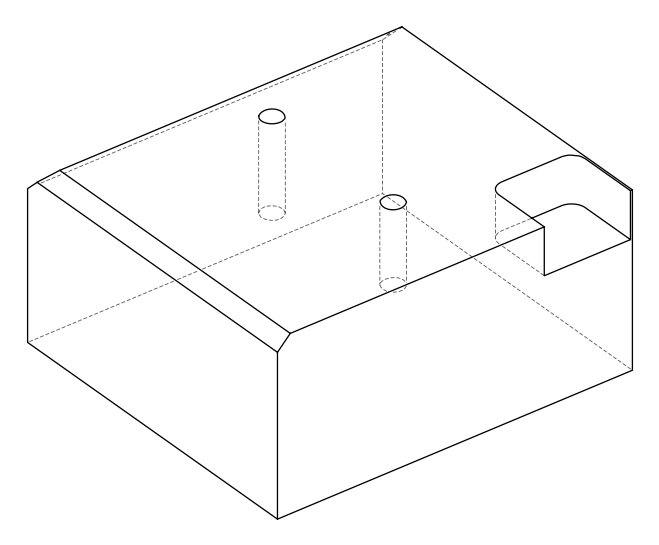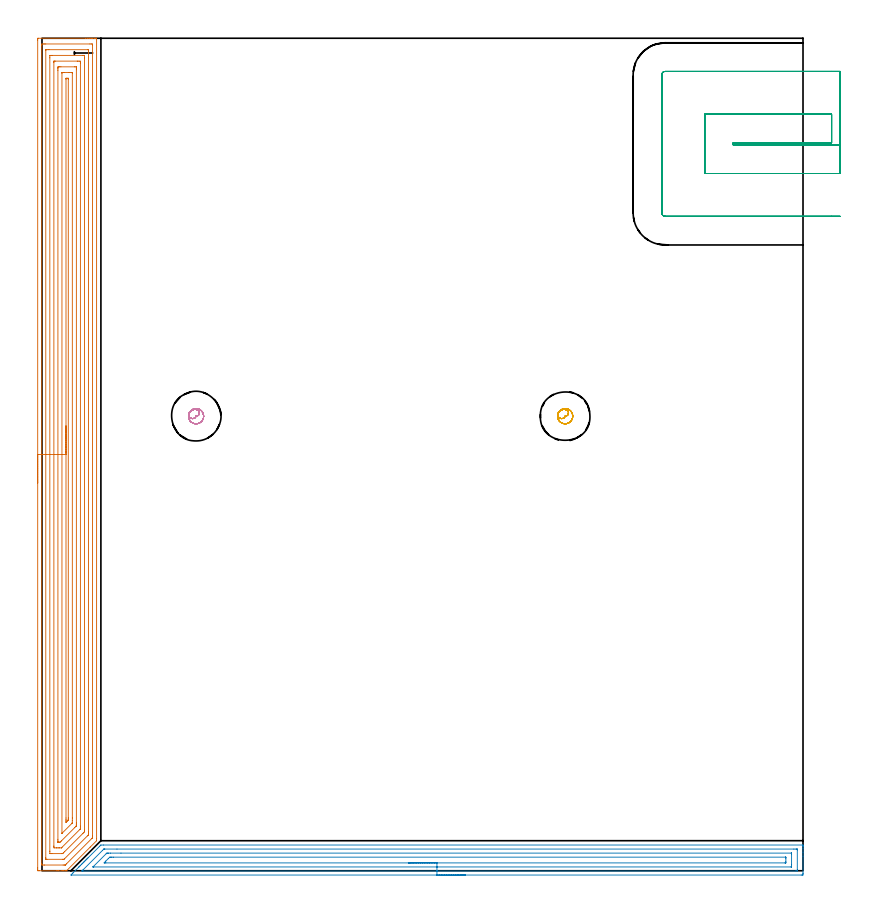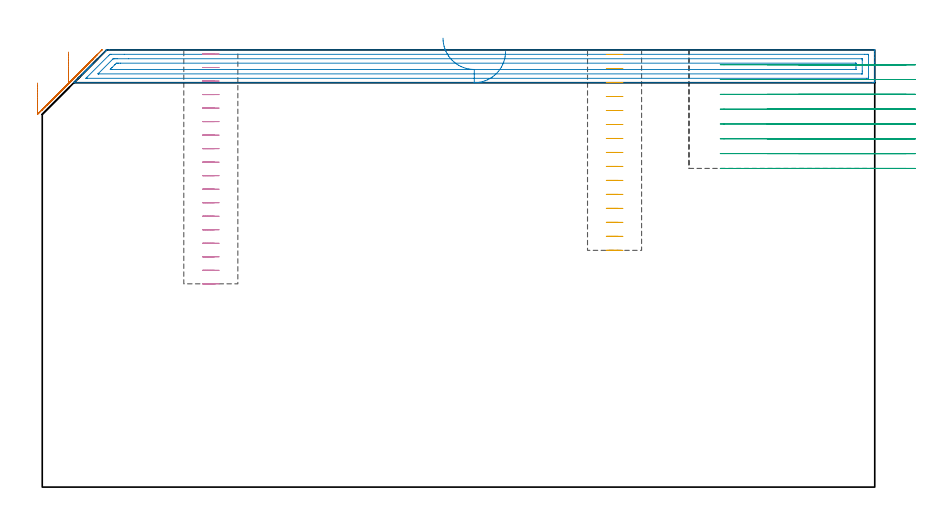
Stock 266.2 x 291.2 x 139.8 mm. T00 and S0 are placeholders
(PLAN: 5 operations, 2 tool changes, 37.9 min)
(1 AREA_MILL | FG_CHAMFER_SURFACE | UGT0205_001 | 18.71 min | 61783 mm3)
(2 AREA_MILL_1 | FG_CHAMFER_SURFACE_1 | UGT0205_001 | 8.28 min | 13731 mm3)
(3 MILL_SLOT | SLOT_PARTIAL_RECTANGULAR | UGT0201_094 | Follow Part, ap 5, ae 75% | 7.27 min | 157151 mm3)
(4 MILL_BLIND_HOLE_FROM_SOLID_MATERIAL | STEP1POCKET | NXT0201_011 | Spiral | 2 min | 17580 mm3)
(5 MILL_BLIND_HOLE_FROM_SOLID_MATERIAL_1 | STEP1POCKET_1 | NXT0201_011 | Spiral | 1.67 min | 15052 mm3)
(TOOL UGT0205_001 | Chamfer Mill 20 x 3 x 45 deg. | D20 FL50 Z2)
(TOOL UGT0201_094 | End mill 20 mm | D20 FL38 Z4)
(TOOL NXT0201_011 | ENDMILL 12mm [2P460-1200-NA 1630] | D12 FL38 Z6)
(OP 1 AREA_MILL)
G17 G21 G94 G90
T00 M6
G54
G17 G0 G90 X-1.5 Y135.6 S1061 M3
G43 Z149.8 H0
Z129.2
G94 G1 Y135.638 Z128.328 F250.
Y135.752 Z127.464
Y135.941 Z126.612
Y136.203 Z125.78
Y136.537 Z124.974
Y136.94 Z124.2
Y137.408 Z123.464
Y137.94 Z122.772
Y138.529 Z122.129
Y139.172 Z121.54
Y139.864 Z121.009
Y140.6 Z120.54
Y141.374 Z120.137
Y142.18 Z119.803
Y143.012 Z119.541
Y143.864 Z119.352
Y144.728 Z119.238
Y145.6 Z119.2
Y290.597
X-1.496 Y290.953 Z119.202
X-1.491 Y291.19 Z119.206
X-1.251 Y291.2 Z119.447
X15.301 Z135.995
X15.9 Z136.594
X16.476 Z137.173
X16.788 Z137.484
X17.363 Z138.059
X17.676 Z138.371
X18.3 Z139.
X18.722 Z139.422
X19.069 Y291.193 Z139.76
X19.097 Y291.19 Z139.788
X19.1 Y291.043 Z139.8
Y11.311
X19.094 Y10.494 Z139.792
X16.868 Y8.268 Z137.568
X8.697 Y0.096 Z129.395
X8.6 Y0.01 Z129.295
X8.536 Y0.001 Z129.232
X8.495 Y0. Z129.194
X8.488 Z129.187
X8.356 Z129.055
X7.649 Z128.349
X7.025 Z127.72
X5.825 Z126.522
X5.25 Z125.944
X-0.963 Y0.001 Z119.734
X-1.184 Y0.003 Z119.513
X-1.492 Y0.008 Z119.206
X-1.494 Y0.069 Z119.203
X-1.499 Y0.603 Z119.201
X-1.5 Y1.143 Z119.2
Y145.6
X-0.086 Z120.614
X-0.085 Y288.822 Z120.615
X-0.076 Y289.19 Z120.624
X0.429 Y289.198 Z121.129
X0.812 Y289.199 Z121.512
X1.314 Y289.2 Z122.014
X16.788 Y289.199 Z137.488
X17.293 Y289.197 Z137.993
X17.676 Y289.19 Z138.376
X17.685 Y288.812 Z138.385
X17.686 Y288.802 Z138.386
Y12.193
X17.676 Y11.537 Z138.376
X17.566 Y11.421 Z138.266
X17.46 Y11.311 Z138.16
X8.538 Y2.388 Z129.238
X8.223 Y2.076 Z128.923
X8.178 Y2.035 Z128.878
X8.15 Y2.012 Z128.85
X8.105 Y2.009 Z128.805
X7.912 Y2.005 Z128.612
X7.41 Y2. Z128.11
X0.812 Y2.001 Z121.512
X0.307 Y2.003 Z121.007
X-0.076 Y2.01 Z120.624
X-0.085 Y2.388 Z120.615
X-0.086 Y2.398 Z120.614
Y145.6
X1.329 Z122.029
Y287.028
X1.33 Y287.121 Z122.03
X1.333 Y287.166 Z122.033
X1.335 Y287.183 Z122.035
X1.358 Y287.19 Z122.058
X1.53 Y287.198 Z122.23
X1.7 Y287.199 Z122.4
X2.416 Y287.2 Z123.116
X15.9 Y287.199 Z136.6
X16.072 Y287.197 Z136.772
X16.186 Y287.192 Z136.886
X16.265 Y287.187 Z136.965
X16.267 Y287.151 Z136.967
X16.269 Y287.028 Z136.969
X16.271 Y286.655 Z136.971
Y13.615
X16.27 Y13.095 Z136.97
X16.268 Y12.726 Z136.968
X16.265 Y12.594 Z136.965
X16.259 Y12.57 Z136.959
X16.242 Y12.549 Z136.942
X16.198 Y12.501 Z136.898
X15.904 Y12.203 Z136.604
X7.873 Y4.172 Z128.573
X7.701 Y4.012 Z128.401
X7.368 Y4.004 Z128.068
X7.196 Y4.001 Z127.896
X1.7 Z122.4
X1.528 Y4.003 Z122.228
X1.414 Y4.008 Z122.114
X1.335 Y4.013 Z122.035
X1.333 Y4.049 Z122.033
X1.331 Y4.172 Z122.031
X1.329 Y4.545 Z122.029
Y145.6
X2.743 Z123.443
Y284.351
X2.747 Y285.082 Z123.447
X2.75 Y285.182 Z123.45
X2.842 Y285.19 Z123.542
X3.052 Y285.195 Z123.752
X3.475 Y285.2 Z124.175
X3.518 Z124.218
X14.168 Z134.868
X14.563 Y285.197 Z135.263
X14.76 Y285.193 Z135.46
X14.85 Y285.189 Z135.55
X14.852 Y285.121 Z135.552
X14.857 Y284.508 Z135.557
Y284.351
Y14.145
X14.855 Y13.987 Z135.555
X14.85 Y13.625 Z135.55
X14.675 Y13.435 Z135.375
X14.346 Y13.095 Z135.046
X7.912 Y6.661 Z128.612
X7.559 Y6.313 Z128.259
X7.378 Y6.139 Z128.078
X7.234 Y6.01 Z127.934
X7.025 Y6.002 Z127.725
X6.982 Y6. Z127.682
X3.432 Z124.132
X3.037 Y6.003 Z123.737
X2.84 Y6.007 Z123.54
X2.75 Y6.011 Z123.45
X2.748 Y6.078 Z123.448
X2.743 Y6.692 Z123.443
Y6.849
Y145.6
X4.157 Z124.857
X4.158 Y282.772 Z124.858
X4.161 Y282.979 Z124.861
X4.164 Y283.116 Z124.864
X4.171 Y283.19 Z124.871
X4.205 Y283.193 Z124.905
X4.362 Y283.197 Z125.062
X4.62 Y283.2 Z125.32
X12.35 Y283.199 Z133.05
X12.609 Z133.309
X13.238 Y283.19 Z133.938
X13.436 Y283.176 Z134.136
X13.441 Y282.773 Z134.141
X13.442 Y282.566 Z134.142
X13.443 Y15.566 Z134.143
X13.441 Y14.88 Z134.141
X13.438 Y14.678 Z134.138
X13.436 Y14.649 Z134.136
X13.423 Y14.632 Z134.123
X13.384 Y14.587 Z134.084
X13.238 Y14.437 Z133.938
X7.025 Y8.224 Z127.725
X6.864 Y8.066 Z127.564
X6.817 Y8.024 Z127.517
X6.798 Y8.01 Z127.498
X6.763 Y8.004 Z127.463
X6.137 Y8.001 Z126.837
X5.88 Y8. Z126.58
X5.25 Y8.001 Z125.95
X4.991 Z125.691
X4.362 Y8.01 Z125.062
X4.164 Y8.024 Z124.864
X4.159 Y8.427 Z124.859
X4.158 Y8.634 Z124.858
X4.157 Y145.6 Z124.857
X5.571 Z126.271
Y279.889
X5.572 Y280.458 Z126.272
X5.575 Y280.782 Z126.275
X5.578 Y281.066 Z126.278
X5.589 Y281.19 Z126.289
X5.725 Y281.196 Z126.425
X6.137 Y281.199 Z126.837
X6.609 Y281.2 Z127.309
X11.463 Y281.199 Z132.163
X11.938 Y281.197 Z132.638
X12.013 Y281.19 Z132.713
X12.022 Y281.184 Z132.722
X12.025 Y281.161 Z132.725
X12.027 Y281.106 Z132.727
X12.028 Y280.782 Z132.728
X12.029 Y280.212 Z132.729
Y16.664
X12.027 Y16.097 Z132.727
X12.024 Y15.772 Z132.724
X12.022 Y15.703 Z132.722
X12.014 Y15.673 Z132.714
X11.989 Y15.644 Z132.689
X11.902 Y15.553 Z132.602
X11.792 Y15.441 Z132.492
X11.463 Y15.11 Z132.163
X6.77 Y10.418 Z127.47
X6.447 Y10.107 Z127.147
X6.343 Y10.01 Z127.043
X6.137 Y10.007 Z126.837
X5.662 Y10.004 Z126.362
X5.587 Y10.01 Z126.287
X5.578 Y10.016 Z126.278
X5.575 Y10.039 Z126.275
X5.573 Y10.094 Z126.273
X5.571 Y10.418 Z126.271
Y10.988
Y145.6
X6.985 Z127.685
X6.986 Y279.037 Z127.686
X6.987 Y279.077 Z127.687
X6.991 Y279.155 Z127.691
X6.994 Y279.192 Z127.694
X7.001 Y279.194 Z127.701
X7.025 Y279.196 Z127.725
X7.711 Y279.2 Z128.411
X7.912 Z128.612
X9.486 Z130.186
X9.688 Z130.388
X10.375 Y279.198 Z131.075
X10.575 Y279.192 Z131.275
X10.598 Y279.191 Z131.298
X10.608 Y279.115 Z131.308
X10.613 Y279.037 Z131.313
X10.614 Y278.997 Z131.314
X10.615 Y18.449 Z131.315
X10.613 Y17.557 Z131.313
Y17.519
X10.575 Y16.678 Z131.275
X10.571 Y16.669 Z131.271
X10.567 Y16.664 Z131.267
X6.997 Y13.095 Z127.697
X6.992 Z127.692
X6.991 Z127.691
X6.987 Y13.122 Z127.687
X6.986 Y13.134 Z127.686
X6.985 Y145.6 Z127.685
X8.4 Z129.1
Y276.722
X8.404 Y277.125 Z129.104
X8.406 Y277.177 Z129.106
X8.409 Y277.191 Z129.109
X8.418 Y277.193 Z129.118
X8.472 Y277.197 Z129.172
X8.581 Y277.199 Z129.281
X8.8 Y277.2 Z129.5
X9.021 Y277.199 Z129.721
X9.125 Y277.196 Z129.825
X9.176 Y277.191 Z129.876
X9.194 Y277.188 Z129.894
X9.195 Y277.173 Z129.895
X9.198 Y277.064 Z129.898
X9.2 Y276.81 Z129.9
Y18.449
X9.197 Y18.049 Z129.897
X9.193 Y17.802 Z129.893
X9.189 Y17.747 Z129.889
X9.143 Y17.698 Z129.843
X9.009 Y17.557 Z129.709
X8.905 Y17.452 Z129.605
X8.8 Y17.348 Z129.5
X8.455 Y17.011 Z129.155
X8.418 Y16.976 Z129.118
X8.406 Y17.017 Z129.106
X8.404 Y17.063 Z129.104
X8.401 Y17.557 Z129.101
X8.4 Y17.959 Z129.1
Y18.449
Y145.6
Y146.472 Z129.138
Y147.336 Z129.251
Y148.188 Z129.44
Y149.02 Z129.703
Y149.826 Z130.036
Y150.6 Z130.439
Y151.336 Z130.908
Y152.028 Z131.439
Y152.671 Z132.028
Y153.26 Z132.672
Y153.792 Z133.364
Y154.26 Z134.1
Y154.663 Z134.873
Y154.997 Z135.679
Y155.259 Z136.511
Y155.448 Z137.363
Y155.562 Z138.228
Y155.6 Z139.1
G0 Z149.8
M5
M2
(OP 2 AREA_MILL_1)
G17 G21 G94 G90
T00 M6
G54
G17 G0 G90 X148.15 Y-1.5 S1061 M3
G43 Z149.8 H0
Z139.3
G94 G1 X148.112 Z138.428 F250.
X147.998 Z137.564
X147.809 Z136.712
X147.547 Z135.88
X147.213 Z135.074
X146.81 Z134.3
X146.341 Z133.564
X145.81 Z132.872
X145.221 Z132.229
X144.578 Z131.64
X143.886 Z131.108
X143.15 Z130.64
X142.376 Z130.237
X141.57 Z129.903
X140.738 Z129.641
X139.886 Z129.452
X139.022 Z129.338
X138.15 Z129.3
X10.282
X10.119 Y-1.493 Z129.306
X10.282 Y-1.32 Z129.48
X10.808 Y-0.791 Z130.007
X11.808 Y0.209 Z131.008
X12.859 Y1.26 Z132.058
X12.965 Y1.367 Z132.163
X13.304 Y1.704 Z132.504
X13.509 Y1.909 Z132.709
X13.738 Y2.139 Z132.937
X13.859 Y2.261 Z133.057
X14.031 Y2.432 Z133.23
X14.306 Y2.707 Z133.505
X14.469 Y2.871 Z133.666
X14.628 Y3.029 Z133.827
X14.753 Y3.154 Z133.952
X14.908 Y3.311 Z134.106
X15.06 Y3.461 Z134.259
X15.2 Y3.601 Z134.399
X15.348 Y3.75 Z134.545
X15.492 Y3.893 Z134.691
X15.648 Y4.049 Z134.846
X15.787 Y4.189 Z134.985
X15.924 Y4.325 Z135.123
X16.095 Y4.496 Z135.293
X20.184 Y8.584 Z139.383
X20.566 Y8.963 Z139.763
X20.6 Y8.993 Z139.793
X21.46 Y9. Z139.8
X266.017
X266.19 Y8.997 Z139.789
X266.198 Y8.832 Z139.625
X266.2 Y8.66 Z139.46
Y8.423 Z139.222
Y7.705 Z138.5
Y6.467 Z137.264
Y5.068 Z135.864
Y-0.824 Z129.974
X266.197 Y-1.084 Z129.713
X266.19 Y-1.492 Z129.305
X265.99 Y-1.496 Z129.302
X265.57 Y-1.5 Z129.3
X138.15
Y-0.086 Z130.714
X14.306 Y-0.085 Z130.715
X14.184
X14.045 Y-0.081 Z130.719
X13.988 Y-0.079 Z130.721
X13.992 Y-0.069 Z130.731
X14.076 Y0.021 Z130.821
X14.167 Y0.116 Z130.916
X14.306 Y0.257 Z131.057
X21.165 Y7.115 Z137.915
X21.46 Y7.408 Z138.208
X21.613 Y7.554 Z138.354
X21.638 Y7.576 Z138.376
X21.679 Y7.579 Z138.379
X21.774 Y7.582 Z138.382
X21.968 Y7.585 Z138.385
X26.234 Y7.586 Z138.386
X263.009
X263.782 Y7.585 Z138.385
X263.905 Y7.584 Z138.384
X264.148 Y7.579 Z138.379
X264.191 Y7.57 Z138.37
X264.195 Y7.538 Z138.338
X264.197 Y7.503 Z138.303
X264.2 Y7.295 Z138.095
Y0.263 Z131.063
X264.199 Y0.126 Z130.926
X264.195 Y0.017 Z130.817
X264.19 Y-0.056 Z130.744
X264.184 Y-0.079 Z130.721
X263.66 Y-0.086 Z130.714
X138.15
Y1.328 Z132.128
X18.111 Y1.329 Z132.129
X17.92 Y1.33 Z132.13
X17.883 Y1.332 Z132.132
X17.849 Y1.335 Z132.135
X17.866 Y1.359 Z132.159
X17.883 Y1.382 Z132.182
X17.968 Y1.469 Z132.269
X18.052 Y1.553 Z132.353
X22.447 Y5.947 Z136.747
X22.61 Y6.102 Z136.902
X22.668 Y6.156 Z136.956
X22.793 Y6.164 Z136.964
X23.023 Y6.169 Z136.969
X23.248 Y6.17 Z136.97
X23.914 Y6.171 Z136.971
X27.634
X262.07
X262.13 Y6.17 Z136.97
X262.17 Y6.167 Z136.967
X262.186 Y6.165 Z136.965
X262.19 Y6.149 Z136.949
X262.196 Y5.947 Z136.747
X262.199 Y5.745 Z136.545
X262.2 Y2.229 Z133.029
X262.196 Y1.553 Z132.353
X262.192 Y1.358 Z132.158
X262.185 Y1.335 Z132.135
X262.164 Y1.333 Z132.133
X262.108 Y1.33 Z132.13
X261.994 Y1.329 Z132.129
X138.15 Y1.328 Z132.128
Y2.743 Z133.543
X22.354
X22.036 Y2.744 Z133.544
X21.844 Y2.747 Z133.547
X21.729 Y2.749 Z133.549
X21.799 Y2.839 Z133.639
X21.867 Y2.91 Z133.71
X22.259 Y3.311 Z134.111
X22.306 Y3.357 Z134.157
X23.193 Y4.244 Z135.044
X23.248 Y4.299 Z135.099
X23.642 Y4.681 Z135.481
X23.714 Y4.75 Z135.55
X23.854 Y4.753 Z135.553
X24.142 Y4.756 Z135.556
X24.459 Y4.757 Z135.557
X25.036
X260.052
X260.134 Y4.755 Z135.555
X260.171 Y4.753 Z135.553
X260.187 Y4.751 Z135.551
X260.19 Y4.733 Z135.533
X260.194 Y4.626 Z135.426
X260.2 Y4.195 Z134.995
Y3.316 Z134.116
X260.193 Y2.874 Z133.674
X260.19 Y2.766 Z133.566
X260.184 Y2.749 Z133.549
X260.151 Y2.747 Z133.547
X260.081 Y2.745 Z133.545
X259.888 Y2.743 Z133.543
X138.15
X137.278 Z133.581
X136.413 Z133.695
X135.562 Z133.883
X134.73 Z134.146
X133.924 Z134.48
X133.15 Z134.882
X132.414 Z135.351
X131.722 Z135.882
X131.079 Z136.472
X130.49 Z137.115
X129.958 Z137.807
X129.49 Z138.543
X129.087 Z139.316
X128.753 Z140.122
X128.491 Z140.954
X128.302 Z141.806
X128.188 Z142.671
X128.15 Z143.543
G0 Z149.8
M5
M2
(OP 3 MILL_SLOT)
G17 G21 G94 G90
T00 M6
G54
G17 G0 G90 X279.2 Y253.9 S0 M3
G43 Z149.8 H0
Z135.062
G94 G1 X276.2 F250.
X241.8 F500.
Y254.6
X276.2
Y264.6
X231.8
Y243.9
X276.2
X279.2 F250.
Y279.6
X276.2
X218. F500.
G3 X216.8 Y278.4 R1.2
G1 Y230.1
G3 X218. Y228.9 R1.2
G1 X276.2
X279.2 F250.
G0 Y253.9 Z130.325
G1 X276.2
X241.8 F500.
Y254.6
X276.2
Y264.6
X231.8
Y243.9
X276.2
X279.2 F250.
Y279.6
X276.2
X218. F500.
G3 X216.8 Y278.4 R1.2
G1 Y230.1
G3 X218. Y228.9 R1.2
G1 X276.2
X279.2 F250.
G0 Y253.9 Z125.587
G1 X276.2
X241.8 F500.
Y254.6
X276.2
Y264.6
X231.8
Y243.9
X276.2
X279.2 F250.
Y279.6
X276.2
X218. F500.
G3 X216.8 Y278.4 R1.2
G1 Y230.1
G3 X218. Y228.9 R1.2
G1 X276.2
X279.2 F250.
G0 Y253.9 Z120.85
G1 X276.2
X241.8 F500.
Y254.6
X276.2
Y264.6
X231.8
Y243.9
X276.2
X279.2 F250.
Y279.6
X276.2
X218. F500.
G3 X216.8 Y278.4 R1.2
G1 Y230.1
G3 X218. Y228.9 R1.2
G1 X276.2
X279.2 F250.
G0 Y253.9 Z116.112
G1 X276.2
X241.8 F500.
Y254.6
X276.2
Y264.6
X231.8
Y243.9
X276.2
X279.2 F250.
Y279.6
X276.2
X218. F500.
G3 X216.8 Y278.4 R1.2
G1 Y230.1
G3 X218. Y228.9 R1.2
G1 X276.2
X279.2 F250.
G0 Y253.9 Z111.375
G1 X276.2
X241.8 F500.
Y254.6
X276.2
Y264.6
X231.8
Y243.9
X276.2
X279.2 F250.
Y279.6
X276.2
X218. F500.
G3 X216.8 Y278.4 R1.2
G1 Y230.1
G3 X218. Y228.9 R1.2
G1 X276.2
X279.2 F250.
G0 Y253.9 Z106.637
G1 X276.2
X241.8 F500.
Y254.6
X276.2
Y264.6
X231.8
Y243.9
X276.2
X279.2 F250.
Y279.6
X276.2
X218. F500.
G3 X216.8 Y278.4 R1.2
G1 Y230.1
G3 X218. Y228.9 R1.2
G1 X276.2
X279.2 F250.
G0 Y253.9 Z101.9
G1 X276.2
X241.8 F500.
Y254.6
X276.2
Y264.6
X231.8
Y243.9
X276.2
X279.2 F250.
Y279.6
X276.2
X218. F500.
G3 X216.8 Y278.4 R1.2
G1 Y230.1
G3 X218. Y228.9 R1.2
G1 X276.2
X279.2 F250.
G0 Z149.8
M5
M2
(OP 4 MILL_BLIND_HOLE_FROM_SOLID_MATERIAL)
G17 G21 G94 G90
T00 M6
G54
G17 G0 G90 X53.9 Y159. S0 M3
G43 Z149.8 H1
Z138.478
G94 G3 X54.314 Y161.236 R1.156 F250.
X51.426 Y159.95 R2.236
X52.95 Y156.526 R2.65
X51.426 Y159.95 R-2.65
X52.188 Y158.238 R1.325
X53.9 Y159. R1.325
G0 Z134.156
G3 X54.314 Y161.236 R1.156
X51.426 Y159.95 R2.236
X52.95 Y156.526 R2.65
X51.426 Y159.95 R-2.65
X52.188 Y158.238 R1.325
X53.9 Y159. R1.325
G0 Z129.833
G3 X54.314 Y161.236 R1.156
X51.426 Y159.95 R2.236
X52.95 Y156.526 R2.65
X51.426 Y159.95 R-2.65
X52.188 Y158.238 R1.325
X53.9 Y159. R1.325
G0 Z125.511
G3 X54.314 Y161.236 R1.156
X51.426 Y159.95 R2.236
X52.95 Y156.526 R2.65
X51.426 Y159.95 R-2.65
X52.188 Y158.238 R1.325
X53.9 Y159. R1.325
G0 Z121.189
G3 X54.314 Y161.236 R1.156
X51.426 Y159.95 R2.236
X52.95 Y156.526 R2.65
X51.426 Y159.95 R-2.65
X52.188 Y158.238 R1.325
X53.9 Y159. R1.325
G0 Z116.867
G3 X54.314 Y161.236 R1.156
X51.426 Y159.95 R2.236
X52.95 Y156.526 R2.65
X51.426 Y159.95 R-2.65
X52.188 Y158.238 R1.325
X53.9 Y159. R1.325
G0 Z112.544
G3 X54.314 Y161.236 R1.156
X51.426 Y159.95 R2.236
X52.95 Y156.526 R2.65
X51.426 Y159.95 R-2.65
X52.188 Y158.238 R1.325
X53.9 Y159. R1.325
G0 Z108.222
G3 X54.314 Y161.236 R1.156
X51.426 Y159.95 R2.236
X52.95 Y156.526 R2.65
X51.426 Y159.95 R-2.65
X52.188 Y158.238 R1.325
X53.9 Y159. R1.325
G0 Z103.9
G3 X54.314 Y161.236 R1.156
X51.426 Y159.95 R2.236
X52.95 Y156.526 R2.65
X51.426 Y159.95 R-2.65
X52.188 Y158.238 R1.325
X53.9 Y159. R1.325
G0 Z99.578
G3 X54.314 Y161.236 R1.156
X51.426 Y159.95 R2.236
X52.95 Y156.526 R2.65
X51.426 Y159.95 R-2.65
X52.188 Y158.238 R1.325
X53.9 Y159. R1.325
G0 Z95.256
G3 X54.314 Y161.236 R1.156
X51.426 Y159.95 R2.236
X52.95 Y156.526 R2.65
X51.426 Y159.95 R-2.65
X52.188 Y158.238 R1.325
X53.9 Y159. R1.325
G0 Z90.933
G3 X54.314 Y161.236 R1.156
X51.426 Y159.95 R2.236
X52.95 Y156.526 R2.65
X51.426 Y159.95 R-2.65
X52.188 Y158.238 R1.325
X53.9 Y159. R1.325
G0 Z86.611
G3 X54.314 Y161.236 R1.156
X51.426 Y159.95 R2.236
X52.95 Y156.526 R2.65
X51.426 Y159.95 R-2.65
X52.188 Y158.238 R1.325
X53.9 Y159. R1.325
G0 Z82.289
G3 X54.314 Y161.236 R1.156
X51.426 Y159.95 R2.236
X52.95 Y156.526 R2.65
X51.426 Y159.95 R-2.65
X52.188 Y158.238 R1.325
X53.9 Y159. R1.325
G0 Z77.967
G3 X54.314 Y161.236 R1.156
X51.426 Y159.95 R2.236
X52.95 Y156.526 R2.65
X51.426 Y159.95 R-2.65
X52.188 Y158.238 R1.325
X53.9 Y159. R1.325
G0 Z73.644
G3 X54.314 Y161.236 R1.156
X51.426 Y159.95 R2.236
X52.95 Y156.526 R2.65
X51.426 Y159.95 R-2.65
X52.188 Y158.238 R1.325
X53.9 Y159. R1.325
G0 Z69.322
G3 X54.314 Y161.236 R1.156
X51.426 Y159.95 R2.236
X52.95 Y156.526 R2.65
X51.426 Y159.95 R-2.65
X52.188 Y158.238 R1.325
X53.9 Y159. R1.325
G0 Z65.
G3 X54.314 Y161.236 R1.156
X51.426 Y159.95 R2.236
X52.95 Y156.526 R2.65
X51.426 Y159.95 R-2.65
X52.188 Y158.238 R1.325
X53.9 Y159. R1.325
G0 Z149.8
M5
M2
(OP 5 MILL_BLIND_HOLE_FROM_SOLID_MATERIAL_1)
G17 G21 G94 G90
T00 M6
G54
G17 G0 G90 X183. Y159. S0 M3
G43 Z149.8 H1
Z138.327
G94 G3 X183.414 Y161.236 R1.156 F250.
X180.526 Y159.95 R2.236
X182.05 Y156.526 R2.65
X180.526 Y159.95 R-2.65
X181.288 Y158.238 R1.325
X183. Y159. R1.325
G0 Z133.853
G3 X183.414 Y161.236 R1.156
X180.526 Y159.95 R2.236
X182.05 Y156.526 R2.65
X180.526 Y159.95 R-2.65
X181.288 Y158.238 R1.325
X183. Y159. R1.325
G0 Z129.38
G3 X183.414 Y161.236 R1.156
X180.526 Y159.95 R2.236
X182.05 Y156.526 R2.65
X180.526 Y159.95 R-2.65
X181.288 Y158.238 R1.325
X183. Y159. R1.325
G0 Z124.907
G3 X183.414 Y161.236 R1.156
X180.526 Y159.95 R2.236
X182.05 Y156.526 R2.65
X180.526 Y159.95 R-2.65
X181.288 Y158.238 R1.325
X183. Y159. R1.325
G0 Z120.433
G3 X183.414 Y161.236 R1.156
X180.526 Y159.95 R2.236
X182.05 Y156.526 R2.65
X180.526 Y159.95 R-2.65
X181.288 Y158.238 R1.325
X183. Y159. R1.325
G0 Z115.96
G3 X183.414 Y161.236 R1.156
X180.526 Y159.95 R2.236
X182.05 Y156.526 R2.65
X180.526 Y159.95 R-2.65
X181.288 Y158.238 R1.325
X183. Y159. R1.325
G0 Z111.487
G3 X183.414 Y161.236 R1.156
X180.526 Y159.95 R2.236
X182.05 Y156.526 R2.65
X180.526 Y159.95 R-2.65
X181.288 Y158.238 R1.325
X183. Y159. R1.325
G0 Z107.013
G3 X183.414 Y161.236 R1.156
X180.526 Y159.95 R2.236
X182.05 Y156.526 R2.65
X180.526 Y159.95 R-2.65
X181.288 Y158.238 R1.325
X183. Y159. R1.325
G0 Z102.54
G3 X183.414 Y161.236 R1.156
X180.526 Y159.95 R2.236
X182.05 Y156.526 R2.65
X180.526 Y159.95 R-2.65
X181.288 Y158.238 R1.325
X183. Y159. R1.325
G0 Z98.067
G3 X183.414 Y161.236 R1.156
X180.526 Y159.95 R2.236
X182.05 Y156.526 R2.65
X180.526 Y159.95 R-2.65
X181.288 Y158.238 R1.325
X183. Y159. R1.325
G0 Z93.593
G3 X183.414 Y161.236 R1.156
X180.526 Y159.95 R2.236
X182.05 Y156.526 R2.65
X180.526 Y159.95 R-2.65
X181.288 Y158.238 R1.325
X183. Y159. R1.325
G0 Z89.12
G3 X183.414 Y161.236 R1.156
X180.526 Y159.95 R2.236
X182.05 Y156.526 R2.65
X180.526 Y159.95 R-2.65
X181.288 Y158.238 R1.325
X183. Y159. R1.325
G0 Z84.647
G3 X183.414 Y161.236 R1.156
X180.526 Y159.95 R2.236
X182.05 Y156.526 R2.65
X180.526 Y159.95 R-2.65
X181.288 Y158.238 R1.325
X183. Y159. R1.325
G0 Z80.173
G3 X183.414 Y161.236 R1.156
X180.526 Y159.95 R2.236
X182.05 Y156.526 R2.65
X180.526 Y159.95 R-2.65
X181.288 Y158.238 R1.325
X183. Y159. R1.325
G0 Z75.7
G3 X183.414 Y161.236 R1.156
X180.526 Y159.95 R2.236
X182.05 Y156.526 R2.65
X180.526 Y159.95 R-2.65
X181.288 Y158.238 R1.325
X183. Y159. R1.325
G0 Z149.8
M5
M2
